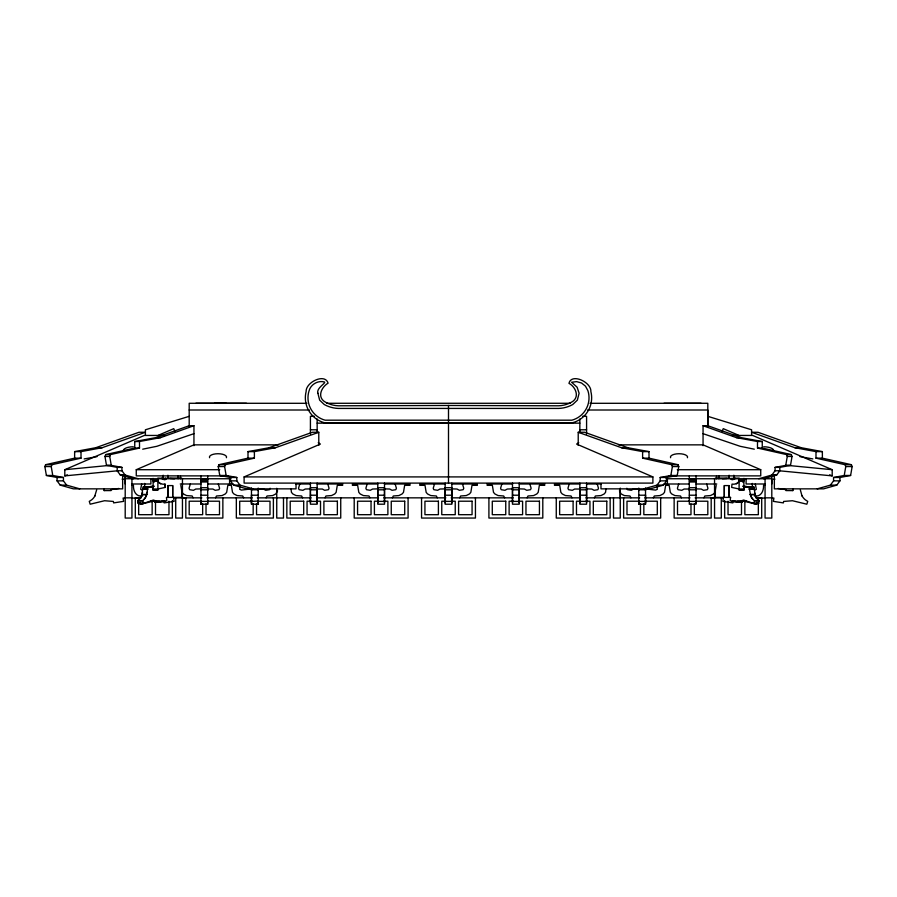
<?xml version="1.0" encoding="UTF-8"?>
<svg xmlns="http://www.w3.org/2000/svg" width="897" height="897" viewBox="0 0 897 897"><rect width="100%" height="100%" fill="white"/><g stroke="black" fill="none" stroke-linecap="round" stroke-linejoin="round"><path stroke-width="1.35" d="M104.198 490.603L104.198 488.686L104.198 490.603L111.071 490.581L110.936 489.684L118.909 488.461M131.937 478.751L131.937 498.082L140.829 498.082M144.641 487.419L144.641 483.416M150.898 478.751L150.898 483.988L131.937 483.988M161.909 478.079L162.312 479.155L164.981 479.772L166.629 478.493L157.827 478.079L157.928 489.919L153.062 489.941L153.073 487.049L143.172 487.049L141.625 495.525A12.704 8.981 -90 0 1 139.439 499.169L137.757 500.728L138.373 503.542L143.139 503.542L153.32 500.055L155.562 500.784M167.918 485.591L167.918 497.409L167.918 485.591L172.684 485.591L172.684 497.409L172.684 485.591M167.918 478.079L167.918 475.388L167.918 478.079L181.665 478.079M181.665 497.409L181.665 490.749L181.665 497.409L166.438 497.375L166.797 500.705L159.733 502.23L154.968 502.23L154.811 500.784M185.814 497.846L185.814 518.051L222.86 518.051L222.86 497.846M193.943 445.697L193.943 425.716L189.189 425.716L155.887 437.613L134.741 441.515L134.741 448.052L105.711 454.588L104.96 456.45L106.496 465.364L117.171 467.382L121.925 467.382L121.925 470.757L125.087 475.018L138.273 478.751M200.95 490.603L200.95 487.721L207.689 487.721L207.689 490.603M200.95 502.903L200.95 500.728L200.962 504.204L207.689 504.204L207.689 476.06M202.655 503.912L202.655 514.687L189.189 514.687L189.189 501.21L201.309 501.21M206.018 503.912L206.018 514.687L219.496 514.687L219.496 501.21L207.375 501.21M207.689 501.445L207.689 500.728L207.689 504.204M236.337 497.846L236.337 518.051L273.383 518.051L273.383 497.846M251.474 502.903L251.474 500.728L251.474 504.204L258.213 504.204L258.201 488.058M251.474 490.603L251.474 488.686M253.167 503.912L253.167 514.687L239.701 514.687L239.701 501.21L251.822 501.21M256.542 503.912L256.542 514.687L270.008 514.687L270.008 501.21L257.888 501.21M258.201 501.457L258.201 500.728L258.213 504.204M258.201 490.603L258.201 488.686M620.253 497.846L620.253 488.304L620.253 518.051L613.514 518.051L613.514 497.846M623.628 497.846L623.628 518.051L660.674 518.051L660.674 497.846M645.526 488.058L645.526 504.204L638.787 504.204L638.799 488.058M638.787 504.204L638.799 500.728L638.799 501.457M640.458 503.912L640.458 514.687L626.992 514.687L626.992 501.221L639.113 501.221M643.833 503.912L643.833 514.687L657.299 514.687L657.299 501.221L645.178 501.221M645.526 504.204L645.526 494.942M667.402 485.344L667.402 478.751M674.14 497.846L674.14 518.051L711.186 518.051L711.186 497.846M689.311 476.06L689.311 504.204L696.038 504.204L696.05 476.06M690.982 503.912L690.982 514.687L677.504 514.687L677.504 501.221L689.636 501.221M694.345 503.912L694.345 514.687L707.823 514.687L707.823 501.221L695.691 501.221M758.727 478.751L771.913 475.018L775.075 470.757L775.075 467.382L779.829 467.382L790.504 465.364L792.04 456.45L791.289 454.588L762.259 448.052L762.259 441.515L741.113 437.613L707.811 425.716L707.811 410.007L587.591 410.007M714.55 478.751L714.55 518.051L721.289 518.051L721.289 497.846L695.141 497.846M715.335 497.409L715.335 490.749L715.335 497.409L730.562 497.375M724.316 485.591L724.316 497.409L724.316 485.591L729.082 485.591L729.082 497.409L729.082 485.591M729.082 478.079L729.082 475.388L729.082 478.079L715.335 478.079M771.801 483.988L771.801 478.751L666.023 478.751M792.802 490.603L792.802 488.686L792.802 490.603L785.929 490.581L786.064 489.684L778.091 488.461M153.062 489.941L157.928 489.919L153.163 489.919L153.073 478.359M716.187 485.344L715.021 492.352L713.642 493.955L710.469 495.57L704.818 495.996L703.921 497.846M743.927 478.359L743.837 489.919L739.072 489.919L739.173 478.079L730.371 478.493L732.019 479.772L734.688 479.155L735.092 478.079M606.002 488.753L605.542 492.352L604.174 493.955L601.001 495.559L595.35 495.985L594.453 497.846M270.12 488.248L269.526 489.695L265.736 490.311L263.404 489.033L258.224 488.865M147.927 487.049L146.39 495.525A12.704 8.981 90 0 1 144.204 499.169L142.522 500.717L137.757 500.728L138.385 503.542L143.15 503.542L142.522 500.717L137.757 500.717L138.205 500.369M730.562 497.375L730.203 500.705L737.267 502.23L742.032 502.23L742.189 500.784M96.674 489.807L94.757 496.198M733.084 501.457L736.493 501.457L733.084 501.445L732.86 502.903L722.87 501.367L723.386 498.037L721.289 498.037M643.844 488.854L657.03 485.12L660.181 480.859L660.181 477.484L670.855 475.466L672.391 466.552L671.64 464.691L642.611 458.154L642.611 451.617L621.464 447.715L578.217 432.264L578.217 445.316M660.181 477.484L666.572 477.484L677.246 475.466L678.771 466.552L678.02 464.691L649.002 458.154L642.611 458.154M775.075 467.382L785.738 465.364L787.274 456.45L786.523 454.588L757.494 448.052L757.494 441.515L736.347 437.613L703.057 425.716L703.057 445.697M833.56 477.484L844.234 475.466L845.77 466.552L845.019 464.691L815.99 458.154L815.99 451.617L794.843 447.715L751.596 432.264L757.976 432.264L801.223 447.715L822.37 451.617L822.37 458.154L851.399 464.691L852.15 466.552L850.614 475.466L839.951 477.484L833.56 477.484L833.56 480.859L830.409 485.12L817.212 488.854M743.927 489.011L739.173 489.011L731.649 487.385L732.019 484.1C734.856 484.627 738.926 483.528 739.128 480.13L743.893 480.119L742.985 482.451M142.578 492.218L142.264 493.619M147.198 492.924L147.343 492.218M753.828 487.049L755.375 495.525A12.704 8.981 90 0 0 757.561 499.169L759.243 500.717L758.627 503.542L753.861 503.542L743.68 500.055L741.438 500.784M277.577 490.805L275.816 493.955L272.643 495.559L266.992 495.985L266.095 497.846M141.692 483.988L140.661 489.269L142.141 490.098M190.332 483.988L189.054 488.248L189.648 489.695L193.438 490.311L195.77 489.033L200.95 488.865M240.228 486.118L239.667 489.269L241.383 490.098L251.485 488.865M299.8 483.988L298.522 488.248L299.116 489.695L302.906 490.311L305.238 489.033L310.418 488.865M367.153 483.988L365.875 488.248L366.481 489.695L370.259 490.311L372.591 489.033L377.783 488.865M434.507 483.988L433.229 488.248L433.834 489.695L437.613 490.311L439.945 489.033L445.136 488.865M501.86 483.988L500.593 488.248L501.188 489.695L504.966 490.311L507.298 489.033L512.49 488.865M569.214 483.988L567.947 488.248L568.541 489.695L572.331 490.311L574.663 489.033L580.079 489.033M678.693 483.988L677.414 488.26L678.009 489.695L681.798 490.311L684.131 489.033L689.558 489.033M756.911 502.331L756.317 504.204L741.931 500.728M146.828 494.281L146.615 494.92A12.771 9.026 -90 0 1 144.204 499.169M79.788 488.854L66.591 485.12L63.44 480.859L63.44 477.484L57.049 477.484L46.386 475.466L44.85 466.552L45.601 464.691L74.63 458.154L81.01 458.154L81.01 451.617L102.157 447.715L145.404 432.264L139.024 432.264L95.777 447.715L74.63 451.617L74.63 458.154M63.44 477.484L52.766 475.466L51.23 466.552L51.981 464.691L81.01 458.154M121.925 467.382L111.262 465.364L109.726 456.45L110.477 454.588L139.506 448.052L139.506 441.515L160.653 437.613L193.943 425.716M253.156 488.854L239.97 485.12L236.819 480.859L236.819 477.484L230.428 477.484L219.754 475.466L218.229 466.552L218.98 464.691L247.998 458.154L254.389 458.154L254.389 451.617L275.536 447.715L318.783 432.264L318.783 445.316M236.819 477.484L226.145 475.466L224.609 466.552L225.36 464.691L254.389 458.154M722.186 431.121L723.251 428.654L738.713 435.314M215.56 497.846L216.457 495.985L222.108 495.559L225.282 493.955L226.661 492.352L227.827 485.333L231.348 485.333L232.514 492.352L233.893 493.955L237.066 495.559L242.717 495.985L243.614 497.846M325.028 497.846L325.925 495.985L331.576 495.559L334.749 493.955L336.128 492.352L337.294 485.333L342.654 485.333L342.654 483.988L317.157 483.988M392.393 497.846L393.278 495.985L398.93 495.559L402.103 493.955L403.482 492.352L404.648 485.333L410.007 485.333L410.007 483.988L384.51 483.988M459.746 497.846L460.632 495.985L466.283 495.559L469.467 493.955L470.835 492.352L472.001 485.333L477.361 485.333L477.361 483.988L451.864 483.988M527.1 497.846L527.985 495.985L533.648 495.559L536.821 493.955L538.189 492.352L539.355 485.333L544.714 485.333L544.714 483.988L519.217 483.988M653.386 497.846L654.283 495.996L659.934 495.57L663.107 493.955L664.486 492.352L665.652 485.344L669.173 485.344L670.339 492.352L671.718 493.955L674.892 495.57L680.543 495.996L681.44 497.846M600.979 483.674L600.979 488.854L650.224 488.854L663.41 485.12L666.572 480.859L666.572 477.484M763.493 478.751L776.679 475.018L779.829 470.757L779.829 467.382M774.358 474.603L774.358 488.854L823.603 488.854L836.789 485.12L839.951 480.859L839.951 477.484M384.51 488.865L389.702 489.033L392.034 490.311L395.812 489.695L396.407 488.248L395.14 483.988M451.864 488.865L457.055 489.033L459.387 490.311L463.166 489.695L463.771 488.248L462.493 483.988M519.217 488.865L524.409 489.033L526.741 490.311L530.519 489.695L531.125 488.248L529.847 483.988M586.582 488.865L591.762 489.033L594.094 490.311L597.884 489.695L598.478 488.248L597.2 483.988M645.515 488.865L655.629 490.098L657.333 489.269L656.772 486.129M696.05 488.865L701.23 489.033L703.562 490.323L707.352 489.695L707.946 488.26L706.668 483.999M736.392 483.763L738.22 482.451M578.756 442.692L576.603 444.06L652.893 476.912L652.893 483.102L244.107 483.102L244.107 476.912L320.397 444.06L318.244 442.692M722.477 478.751L726.873 478.493M117.698 470.779L64.797 475.881L64.797 469.703L144.316 435.449L164.712 435.449M158.287 435.314L173.749 428.654L174.814 431.121M64.797 475.881L67.342 474.793M228.062 475.881L136.266 475.881L136.266 469.703L193.943 444.856L278.53 444.856M754.859 490.098L756.339 489.269L755.308 483.988M247.998 458.154L247.998 451.617L269.145 447.715L312.391 432.264L318.783 432.264M193.943 433.677L156.84 446.302L142.701 449.184M138.385 503.542L140.919 502.668M189.189 416.331L145.404 429.786L145.404 435.247M155.069 500.728L140.683 504.204L140.089 502.331M154.015 482.451L153.107 480.119L157.872 480.13C158.074 483.528 162.144 484.627 164.981 484.1L165.351 487.385L157.827 489.011L153.073 489.011M84.172 458.916L97.055 456.629M64.797 469.703L109.344 465.397M448.5 405.466L338.304 405.792A28.558 28.558 0 0 1 325.521 402.204C316.518 397.326 321.563 386.977 328.078 383.176C325.073 372.86 305.731 382.178 306.124 391.529A25.8 25.8 0 0 0 324.434 422.734L572.566 422.734A25.8 25.8 0 0 0 590.876 391.529C591.459 382.122 571.389 372.748 568.978 383.355C575.762 386.921 580.258 397.506 571.479 402.204A28.558 28.558 0 0 1 558.696 405.792L448.5 405.466L448.5 422.375M306.92 403.302L189.189 403.28L189.189 427.163M326.732 403.28L570.268 403.28M590.08 403.302L707.811 403.28L707.811 427.163M214.428 403.336L226.223 403.336M246.451 403.302L195.916 403.28M664.015 403.302L701.084 403.28M189.189 410.007L309.409 410.007M314.466 416.331L310.418 416.331L310.418 433.98M582.534 416.331L586.582 416.331L586.582 433.98M317.157 423.149L579.843 423.149M703.057 425.716L707.811 425.716M310.418 429.786L317.157 429.786M579.843 429.786L586.582 429.786M578.217 432.264L584.609 432.264L627.855 447.715L649.002 451.617L649.002 458.154M732.288 435.449L752.684 435.449L832.203 469.703L832.203 475.881L779.302 470.779M155.887 437.613L160.653 437.613M736.347 437.613L741.113 437.613M134.741 441.515L139.506 441.515M757.494 441.515L762.259 441.515M618.47 444.856L703.057 444.856L760.734 469.703L760.734 475.881L668.938 475.881M95.777 447.715L102.157 447.715M269.145 447.715L275.536 447.715M621.464 447.715L627.855 447.715M794.843 447.715L801.223 447.715M134.741 448.052L139.506 448.052M757.494 448.052L762.259 448.052M74.63 451.617L81.01 451.617M247.998 451.617L254.389 451.617M642.611 451.617L649.002 451.617M815.99 451.617L822.37 451.617M105.711 454.588L110.477 454.588M786.523 454.588L791.289 454.588M104.96 456.45L109.726 456.45M787.274 456.45L792.04 456.45M815.99 458.154L822.37 458.154M45.601 464.691L51.981 464.691M218.98 464.691L225.36 464.691M671.64 464.691L678.02 464.691M845.019 464.691L851.399 464.691M106.496 465.364L111.262 465.364M785.738 465.364L790.504 465.364M44.85 466.552L51.23 466.552M218.229 466.552L224.609 466.552M672.391 466.552L678.771 466.552M845.77 466.552L852.15 466.552M136.266 469.703L219.72 469.703M677.28 469.703L760.734 469.703M117.171 467.382L117.171 470.757L121.925 470.757M775.075 470.757L779.829 470.757M117.171 470.757L120.321 475.018L125.087 475.018M771.913 475.018L776.679 475.018M46.386 475.466L52.766 475.466M219.754 475.466L226.145 475.466M670.855 475.466L677.246 475.466M844.234 475.466L850.614 475.466M244.107 476.912L652.893 476.912M170.127 478.493L174.523 478.751M125.199 478.751L230.989 478.751M122.07 479.166L123.382 479.166M200.95 479.032L207.689 479.032M689.311 479.032L696.05 479.032M773.618 479.166L774.93 479.166M200.95 479.402L207.689 479.402M689.311 479.402L696.05 479.402M57.049 477.484L57.049 480.859L63.44 480.859M200.95 480.792L207.689 480.792M230.428 477.484L230.428 480.859L236.819 480.859M660.181 480.859L666.572 480.859M689.311 480.792L696.05 480.792M833.56 480.859L839.951 480.859M153.32 481.297L158.085 481.297M738.915 481.297L743.68 481.297M200.95 481.969L207.689 481.969M689.311 481.969L696.05 481.969M180.241 483.988L200.95 483.988M207.689 483.988L233.108 483.988M295.92 483.988L310.418 483.988M377.783 483.988L352.42 483.988L352.42 485.333L357.645 485.333L358.811 492.352L360.179 493.955L363.352 495.559L369.015 495.985L369.9 497.846M445.136 483.988L419.774 483.988L419.774 485.333L424.999 485.333L426.165 492.352L427.533 493.955L430.717 495.559L436.368 495.985L437.254 497.846M512.49 483.988L487.127 483.988L487.127 485.333L492.352 485.333L493.518 492.352L494.897 493.955L498.07 495.559L503.722 495.985L504.607 497.846M579.843 483.988L554.481 483.988L554.481 485.333L559.706 485.333L560.872 492.352L562.251 493.955L565.424 495.559L571.075 495.985L571.972 497.846M586.582 483.988L601.08 483.988M663.892 483.999L689.311 483.999M696.05 483.999L716.77 483.999M765.063 483.988L746.102 483.988L746.102 478.751M57.049 480.859L60.211 485.12L66.591 485.12M230.428 480.859L233.59 485.12L239.97 485.12M657.03 485.12L663.41 485.12M830.409 485.12L836.789 485.12M131.937 485.333L133.451 485.333C133.16 490.861 135.94 497.151 142.623 495.985M765.063 485.333L763.549 485.333C763.84 490.861 761.06 497.151 754.377 495.985M150.898 486.264L154.407 486.264M742.593 486.264L746.102 486.264M143.172 487.049L153.062 487.049M207.454 489.033L212.869 489.033L215.202 490.311L218.991 489.695L219.586 488.248L218.307 483.988M317.157 489.033L322.337 489.033L324.669 490.311L328.459 489.695L329.053 488.248L327.786 483.988M200.95 489.807L207.689 489.807M251.474 489.807L258.201 489.807M310.418 489.807L317.157 489.807M377.783 489.807L384.51 489.807M445.136 489.807L451.864 489.807M512.49 489.807L519.217 489.807M579.843 489.807L586.582 489.807M638.799 489.807L645.526 489.807M689.311 489.807L696.05 489.807M200.95 495.211L207.689 495.211M251.474 495.211L258.201 495.211M310.418 495.211L317.157 495.211M377.772 495.211L384.51 495.211M445.136 495.211L451.864 495.211M512.49 495.211L519.217 495.211M579.843 495.211L586.582 495.211M638.799 495.211L645.526 495.211M689.311 495.211L696.05 495.211M140.784 497.846L135.301 497.846L135.301 518.051L172.347 518.051L172.347 500.537M201.859 497.846L175.711 497.846L175.711 518.051L182.45 518.051L182.45 478.751M206.994 497.846L252.192 497.846M257.327 497.846L311.124 497.846M316.462 497.846L378.478 497.846M383.815 497.846L445.831 497.846M451.169 497.846L513.185 497.846M518.522 497.846L580.538 497.846M585.876 497.846L639.673 497.846M644.82 497.846L690.006 497.846M756.216 497.846L761.699 497.846L761.699 518.051L724.653 518.051L724.653 500.537M765.063 497.846L771.801 497.846M175.711 498.037L173.614 498.037L174.13 501.367L164.14 502.903L163.916 501.445L160.507 501.445L163.916 501.457M182.45 498.082L186.262 498.082M710.738 498.082L714.55 498.082M756.171 498.082L765.063 498.082M771.801 498.037L773.898 498.037L773.393 501.367L783.373 502.903L783.597 501.445L792.443 500.728L806.84 504.204L807.726 501.389L805.338 499.842A12.704 12.704 0 0 1 801.918 495.593L800.326 489.807M758.795 500.369L759.243 500.728L754.478 500.717L752.796 499.169A12.704 8.981 -90 0 1 750.61 495.536L749.062 487.049M150.797 500.784L159.576 500.784L159.733 502.23L154.968 502.23M746.203 500.784L737.424 500.784L737.267 502.23L742.032 502.23M759.243 500.717L754.489 500.728L753.861 503.542L758.615 503.542L756.081 502.668M160.899 501.21L164.936 501.21M311.091 501.21L307.054 501.21L307.054 514.687L320.521 514.687L320.521 501.21L316.484 501.21M378.456 501.21L374.408 501.21L374.408 514.687L387.885 514.687L387.885 501.21L383.838 501.21M445.809 501.21L441.761 501.21L441.761 514.687L455.239 514.687L455.239 501.21L451.191 501.21M513.162 501.21L509.115 501.21L509.115 514.687L522.592 514.687L522.592 501.21L518.544 501.21M580.516 501.21L576.479 501.21L576.479 514.687L589.946 514.687L589.946 501.21L585.909 501.21M732.064 501.21L736.101 501.21M200.962 501.389L207.689 501.389M251.474 501.389L258.213 501.042M310.418 501.389L317.157 501.389M377.772 501.389L384.51 501.389M445.136 501.389L451.864 501.389M512.49 501.389L519.217 501.389M579.843 501.389L586.571 501.389M638.787 501.389L645.526 501.389M689.311 501.389L696.038 501.389M166.629 478.493L165.295 478.079M739.072 489.919L743.938 489.941L743.938 487.049L753.828 487.049L743.938 487.049L743.938 489.941M787.656 465.397L832.203 469.703M799.945 456.629L812.828 458.916M754.299 449.184L740.16 446.302L703.057 433.677M233.59 485.12L246.776 488.854L296.021 488.854L296.021 483.674M120.321 475.018L133.507 478.751M60.211 485.12L73.397 488.854L122.642 488.854L122.642 474.603M707.811 416.331L751.596 429.786L751.596 435.247M829.658 474.793L832.203 475.881M158.78 482.451L160.608 483.763M638.776 488.865L633.596 489.033L631.264 490.311L627.474 489.695L626.88 488.26M801.918 495.581L802.243 496.198M630.905 497.846L630.008 495.996L624.357 495.57L621.184 493.955L619.423 490.805M302.547 497.846L301.65 495.985L295.999 495.559L292.826 493.955L291.458 492.352L290.998 488.753M193.079 497.846L192.182 495.985L186.531 495.559L183.358 493.955L181.99 492.352L180.824 485.333M750.172 494.281L750.385 494.92A12.771 9.026 90 0 0 752.796 499.169M754.568 492.924L754.736 493.619M142.511 500.728L143.139 503.542M164.981 484.1L165.351 487.385M689.311 500.728L689.311 501.445M579.843 500.728L579.843 501.445M512.49 500.728L512.49 501.445M445.136 500.728L445.136 501.445M377.772 500.728L377.783 501.445M310.418 500.728L310.418 501.445M771.801 476.06L771.801 518.051L765.063 518.051L765.063 478.751M758.335 502.567L758.335 514.687L744.858 514.687L744.858 501.21M752.359 483.416L752.359 487.419M741.494 501.21L741.494 514.687L728.028 514.687L728.028 501.21M718.901 476.06L718.901 478.751M716.524 476.06L716.524 478.751M696.05 490.603L696.05 487.721L689.311 487.721L689.311 490.603M696.05 500.728L696.05 502.903M645.526 488.686L645.526 490.603M645.526 500.728L645.526 502.903M638.799 488.686L638.799 490.603M610.151 497.846L610.151 518.051L556.263 518.051L556.263 497.846M586.582 483.124L586.582 502.903M579.843 419.022L579.843 432.646M579.843 483.124L579.843 502.903M542.797 497.846L542.797 518.051L488.91 518.051L488.91 497.846M519.217 483.124L519.217 502.903M512.49 483.124L512.49 502.903M475.444 497.846L475.444 518.051L421.556 518.051L421.556 497.846M451.864 483.124L451.864 502.903M448.5 423.149L448.5 483.102M445.136 483.124L445.136 502.903M408.09 497.846L408.09 518.051L354.203 518.051L354.203 497.846M384.51 483.124L384.51 502.903M377.783 483.124L377.783 502.903M340.737 497.846L340.737 518.051L286.849 518.051L286.849 497.846M317.157 419.022L317.157 432.646M317.157 483.124L317.157 502.903M310.418 483.124L310.418 502.903M283.486 497.846L283.486 518.051L276.747 518.051L276.747 488.293M251.474 488.058L251.474 504.204M251.474 494.942L251.474 501.042M229.587 478.751L229.598 485.333M200.95 476.06L200.962 504.204M180.476 476.06L180.476 478.751M178.099 476.06L178.099 478.751M168.972 501.21L168.972 514.687L155.506 514.687L155.506 501.21M152.142 501.21L152.142 514.687L138.665 514.687L138.665 502.567M125.199 483.988L125.199 476.06L125.199 498.037L123.102 498.037L123.607 501.367L113.627 502.903L113.403 501.445L104.557 500.728L90.16 504.204L89.274 501.389L91.662 499.842A12.771 12.771 0 0 0 95.082 495.581M670.586 457.717A8.555 3.386 0 0 1 679.007 453.725A8.555 3.386 0 0 1 687.427 457.717M209.573 457.717A8.555 3.386 0 0 1 217.993 453.725A8.555 3.386 0 0 1 226.414 457.717M757.55 499.169A12.771 9.026 -90 0 1 755.139 494.92M763.683 446.773A10.102 3.992 0 0 1 773.786 450.765M141.861 494.92A12.771 9.026 90 0 1 139.45 499.169M123.214 450.765A10.102 3.992 0 0 1 133.317 446.773M163.153 475.388L163.153 478.079L163.153 475.388M310.418 487.721L310.418 504.204L317.157 504.204L317.157 487.721L310.418 487.721M377.783 487.721L377.772 504.204L384.51 504.204L384.51 487.721L377.783 487.721M445.136 487.721L445.125 504.204L451.864 504.204L451.864 487.721L445.136 487.721M512.49 487.721L512.49 504.204L519.217 504.204L519.217 487.721L512.49 487.721M579.843 487.721L579.843 504.204L586.571 504.204L586.582 487.721L579.843 487.721M733.847 475.388L733.847 478.079L733.847 475.388M317.897 393.245L319.646 400.152L324.254 404.513A31.193 31.193 0 0 0 338.203 408.427L558.797 408.427A31.193 31.193 0 0 0 572.746 404.513L577.354 400.152L579.103 393.245L577.119 387.212L571.602 382.257L576.648 381.617L581.525 382.997L585.483 386.181L587.883 390.644A23.165 23.165 0 0 1 571.882 420.188L325.118 420.188A23.165 23.165 0 0 1 309.117 390.644C310.889 384.23 318.188 380.149 324.568 382.01C326.127 383.041 315.979 388.266 317.897 393.245M147.747 489.145L142.982 489.145L147.747 489.145M754.018 489.145L749.253 489.145L754.018 489.145M146.749 494.539L141.984 494.55L146.738 494.55M755.016 494.55L750.251 494.539L755.016 494.539M131.937 497.846L125.199 497.846L125.199 518.051L131.937 518.051L131.937 497.846M303.691 501.21L290.213 501.21L290.213 514.687L303.691 514.687L303.691 501.21M337.362 501.21L323.895 501.21L323.895 514.687L337.362 514.687L337.362 501.21M371.044 501.21L357.567 501.21L357.567 514.687L371.044 514.687L371.044 501.21M404.715 501.21L391.249 501.21L391.249 514.687L404.715 514.687L404.715 501.21M438.398 501.21L424.931 501.21L424.931 514.687L438.398 514.687L438.398 501.21M472.069 501.21L458.602 501.21L458.602 514.687L472.069 514.687L472.069 501.21M505.751 501.21L492.285 501.21L492.285 514.687L505.751 514.687L505.751 501.21M539.433 501.21L525.956 501.21L525.956 514.687L539.433 514.687L539.433 501.21M573.105 501.21L559.638 501.21L559.638 514.687L573.105 514.687L573.105 501.21M606.787 501.21L593.309 501.21L593.309 514.687L606.787 514.687L606.787 501.21"/></g></svg>
